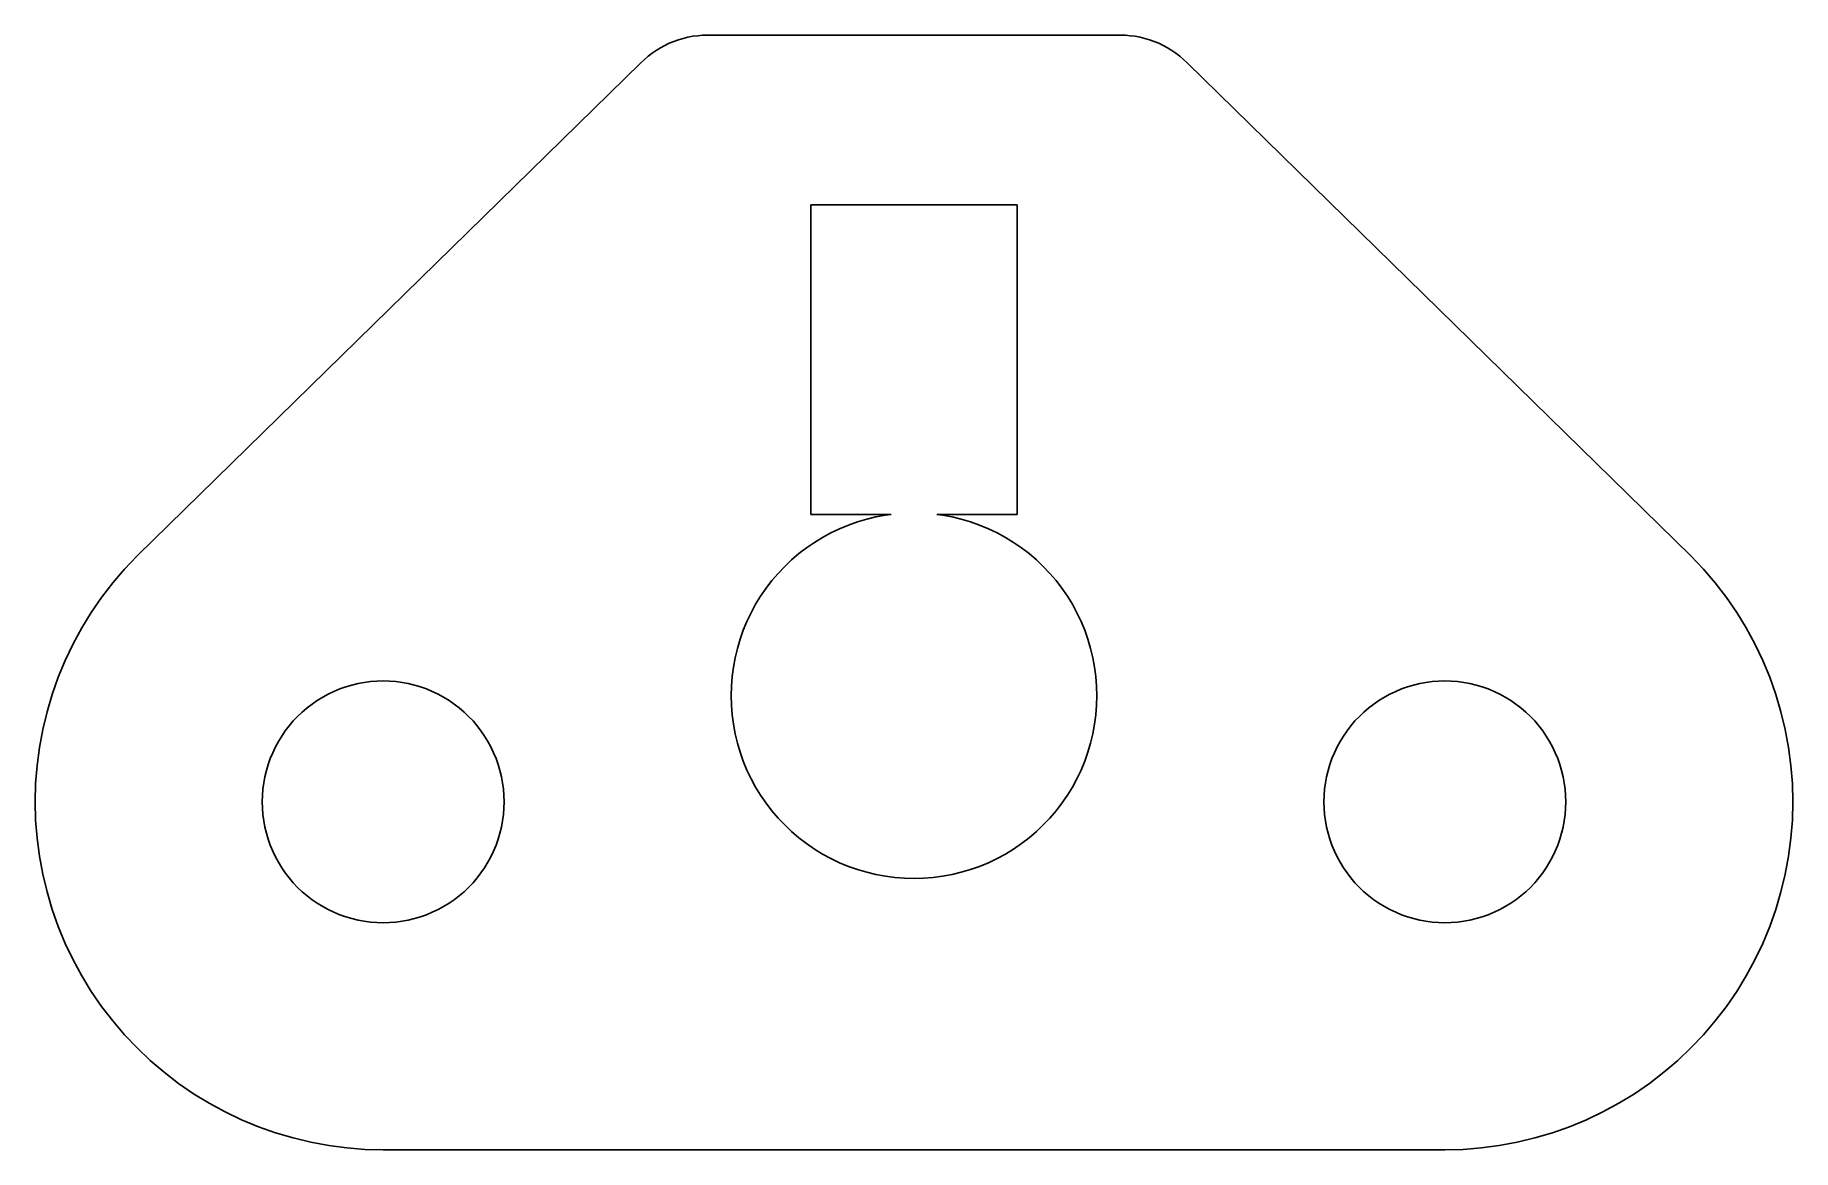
# Model space of a CAD drawing. Header units: metres. Extents: x -29.8 to 29.8, y -11.8 to 26.
import ezdxf

# ---------------------------------------------------------------- set-up
doc = ezdxf.new("R2010")
doc.units = ezdxf.units.M

msp = doc.modelspace()

# ---------------------------------------------------------------- linework, layer by layer
for p, q in [((-8.45277, 25.6512), (-8.6, 25.5713)), ((-8.30156, 25.7233), (-8.45277, 25.6512)), ((-8.14678, 25.7875), (-8.30156, 25.7233)), ((-7.98885, 25.8434), (-8.14678, 25.7875)), ((-7.82822, 25.891), (-7.98885, 25.8434)), ((-7.66532, 25.9301), (-7.82822, 25.891)), ((-7.50059, 25.9606), (-7.66532, 25.9301)), ((-7.33449, 25.9825), (-7.50059, 25.9606)), ((-7.16747, 25.9956), (-7.33449, 25.9825)), ((-7, 26), (-7.16747, 25.9956)), ((7, 26), (-7, 26)), ((7.16747, 25.9956), (7, 26)), ((7.33449, 25.9825), (7.16747, 25.9956)), ((7.50059, 25.9606), (7.33449, 25.9825)), ((7.66532, 25.9301), (7.50059, 25.9606)), ((7.82822, 25.891), (7.66532, 25.9301)), ((7.98885, 25.8434), (7.82822, 25.891)), ((8.14678, 25.7875), (7.98885, 25.8434)), ((8.30156, 25.7233), (8.14678, 25.7875)), ((8.45277, 25.6512), (8.30156, 25.7233)), ((8.6, 25.5713), (8.45277, 25.6512)), ((-9.26274, 25.0627), (-26.3439, 8.34386)), ((-9.14122, 25.1781), (-9.26274, 25.0627)), ((-9.01382, 25.2869), (-9.14122, 25.1781)), ((-8.88091, 25.3889), (-9.01382, 25.2869)), ((-8.74284, 25.4837), (-8.88091, 25.3889)), ((-8.6, 25.5713), (-8.74284, 25.4837)), ((8.74284, 25.4837), (8.6, 25.5713)), ((8.88091, 25.3889), (8.74284, 25.4837)), ((9.01382, 25.2869), (8.88091, 25.3889)), ((9.14122, 25.1781), (9.01382, 25.2869)), ((9.26274, 25.0627), (9.14122, 25.1781)), ((26.3439, 8.34386), (9.26274, 25.0627)), ((-3.5, 9.75), (-3.5, 20.25)), ((-3.5, 20.25), (3.5, 20.25)), ((3.5, 20.25), (3.5, 9.75)), ((-0.769877, 9.75), (-3.5, 9.75)), ((-1.9159, 9.49655), (-1.60468, 9.58874)), ((-1.60468, 9.58874), (-1.28905, 9.66452)), ((-1.28905, 9.66452), (-0.969893, 9.72367)), ((-0.969893, 9.72367), (-0.769877, 9.75)), ((3.5, 9.75), (0.769877, 9.75)), ((0.769877, 9.75), (0.969893, 9.72367)), ((0.969893, 9.72367), (1.28905, 9.66452)), ((1.28905, 9.66452), (1.60468, 9.58874)), ((1.60468, 9.58874), (1.9159, 9.49655)), ((-3.37676, 8.79976), (-3.1, 8.96936)), ((-3.1, 8.96936), (-2.81474, 9.12424)), ((-2.81474, 9.12424), (-2.52177, 9.26398)), ((-2.52177, 9.26398), (-2.22188, 9.3882)), ((-2.22188, 9.3882), (-1.9159, 9.49655)), ((1.9159, 9.49655), (2.22188, 9.3882)), ((2.22188, 9.3882), (2.52177, 9.26398)), ((2.52177, 9.26398), (2.81474, 9.12424)), ((2.81474, 9.12424), (3.1, 8.96936)), ((3.1, 8.96936), (3.37676, 8.79976)), ((-4.14861, 8.2075), (-3.90179, 8.4183)), ((-3.90179, 8.4183), (-3.64427, 8.6159)), ((-3.64427, 8.6159), (-3.37676, 8.79976)), ((3.37676, 8.79976), (3.64427, 8.6159)), ((3.64427, 8.6159), (3.90179, 8.4183)), ((3.90179, 8.4183), (4.14861, 8.2075)), ((-26.7691, 7.89574), (-27.1703, 7.42598)), ((-26.3439, 8.34386), (-26.7691, 7.89574)), ((-4.8183, 7.50179), (-4.6075, 7.74861)), ((-4.6075, 7.74861), (-4.38406, 7.98406)), ((-4.38406, 7.98406), (-4.14861, 8.2075)), ((4.14861, 8.2075), (4.38406, 7.98406)), ((4.38406, 7.98406), (4.6075, 7.74861)), ((4.6075, 7.74861), (4.8183, 7.50179)), ((26.7691, 7.89574), (26.3439, 8.34386)), ((27.1703, 7.42598), (26.7691, 7.89574)), ((-27.1703, 7.42598), (-27.5464, 6.93587)), ((-5.19976, 6.97676), (-5.0159, 7.24427)), ((-5.0159, 7.24427), (-4.8183, 7.50179)), ((4.8183, 7.50179), (5.0159, 7.24427)), ((5.0159, 7.24427), (5.19976, 6.97676)), ((27.5464, 6.93587), (27.1703, 7.42598)), ((-27.5464, 6.93587), (-27.8963, 6.42674)), ((-5.52424, 6.41474), (-5.36936, 6.7)), ((-5.36936, 6.7), (-5.19976, 6.97676)), ((5.19976, 6.97676), (5.36936, 6.7)), ((5.36936, 6.7), (5.52424, 6.41474)), ((27.8963, 6.42674), (27.5464, 6.93587)), ((-27.8963, 6.42674), (-28.2191, 5.9)), ((-5.7882, 5.82188), (-5.66398, 6.12177)), ((-5.66398, 6.12177), (-5.52424, 6.41474)), ((5.52424, 6.41474), (5.66398, 6.12177)), ((5.66398, 6.12177), (5.7882, 5.82188)), ((28.2191, 5.9), (27.8963, 6.42674)), ((-28.2191, 5.9), (-28.5139, 5.35709)), ((-5.98874, 5.20468), (-5.89655, 5.5159)), ((-5.89655, 5.5159), (-5.7882, 5.82188)), ((5.7882, 5.82188), (5.89655, 5.5159)), ((5.89655, 5.5159), (5.98874, 5.20468)), ((28.5139, 5.35709), (28.2191, 5.9)), ((-28.7798, 4.79949), (-29.0162, 4.22874)), ((-28.5139, 5.35709), (-28.7798, 4.79949)), ((-6.12367, 4.56989), (-6.06452, 4.88905)), ((-6.06452, 4.88905), (-5.98874, 5.20468)), ((5.98874, 5.20468), (6.06452, 4.88905)), ((6.06452, 4.88905), (6.12367, 4.56989)), ((28.7798, 4.79949), (28.5139, 5.35709)), ((29.0162, 4.22874), (28.7798, 4.79949)), ((-29.0162, 4.22874), (-29.2225, 3.6464)), ((-6.1915, 3.92448), (-6.16604, 4.24808)), ((-6.16604, 4.24808), (-6.12367, 4.56989)), ((6.12367, 4.56989), (6.16604, 4.24808)), ((6.16604, 4.24808), (6.1915, 3.92448)), ((29.2225, 3.6464), (29.0162, 4.22874)), ((-29.2225, 3.6464), (-29.3979, 3.05406)), ((-20.05, 3.5507), (-19.8614, 3.65313)), ((-19.8614, 3.65313), (-19.6676, 3.74554)), ((-19.6676, 3.74554), (-19.4693, 3.82768)), ((-19.4693, 3.82768), (-19.267, 3.89933)), ((-19.267, 3.89933), (-19.0612, 3.9603)), ((-19.0612, 3.9603), (-18.8524, 4.0104)), ((-18.8524, 4.0104), (-18.6414, 4.04952)), ((-18.6414, 4.04952), (-18.4286, 4.07754)), ((-18.4286, 4.07754), (-18.2146, 4.09438)), ((-18.2146, 4.09438), (-18, 4.1)), ((-18, 4.1), (-17.7854, 4.09438)), ((-17.7854, 4.09438), (-17.5714, 4.07754)), ((-17.5714, 4.07754), (-17.3586, 4.04952)), ((-17.3586, 4.04952), (-17.1476, 4.0104)), ((-17.1476, 4.0104), (-16.9388, 3.9603)), ((-16.9388, 3.9603), (-16.733, 3.89933)), ((-16.733, 3.89933), (-16.5307, 3.82768)), ((-16.5307, 3.82768), (-16.3324, 3.74554)), ((-16.3324, 3.74554), (-16.1386, 3.65313)), ((-16.1386, 3.65313), (-15.95, 3.5507)), ((-6.2, 3.6), (-6.1915, 3.92448)), ((-6.1915, 3.27552), (-6.2, 3.6)), ((6.1915, 3.92448), (6.2, 3.6)), ((6.2, 3.6), (6.1915, 3.27552)), ((15.95, 3.5507), (16.1386, 3.65313)), ((16.1386, 3.65313), (16.3324, 3.74554)), ((16.3324, 3.74554), (16.5307, 3.82768)), ((16.5307, 3.82768), (16.733, 3.89933)), ((16.733, 3.89933), (16.9388, 3.9603)), ((16.9388, 3.9603), (17.1476, 4.0104)), ((17.1476, 4.0104), (17.3586, 4.04952)), ((17.3586, 4.04952), (17.5714, 4.07754)), ((17.5714, 4.07754), (17.7854, 4.09438)), ((17.7854, 4.09438), (18, 4.1)), ((18, 4.1), (18.2146, 4.09438)), ((18.2146, 4.09438), (18.4286, 4.07754)), ((18.4286, 4.07754), (18.6414, 4.04952)), ((18.6414, 4.04952), (18.8524, 4.0104)), ((18.8524, 4.0104), (19.0612, 3.9603)), ((19.0612, 3.9603), (19.267, 3.89933)), ((19.267, 3.89933), (19.4693, 3.82768)), ((19.4693, 3.82768), (19.6676, 3.74554)), ((19.6676, 3.74554), (19.8614, 3.65313)), ((19.8614, 3.65313), (20.05, 3.5507)), ((29.3979, 3.05406), (29.2225, 3.6464)), ((-29.3979, 3.05406), (-29.5421, 2.45336)), ((-20.8991, 2.89914), (-20.7434, 3.04689)), ((-20.7434, 3.04689), (-20.5802, 3.1863)), ((-20.5802, 3.1863), (-20.4099, 3.31697)), ((-20.4099, 3.31697), (-20.233, 3.43855)), ((-20.233, 3.43855), (-20.05, 3.5507)), ((-15.95, 3.5507), (-15.767, 3.43855)), ((-15.767, 3.43855), (-15.5901, 3.31697)), ((-15.5901, 3.31697), (-15.4198, 3.1863)), ((-15.4198, 3.1863), (-15.2566, 3.04689)), ((-15.2566, 3.04689), (-15.1009, 2.89914)), ((-6.16604, 2.95192), (-6.1915, 3.27552)), ((6.1915, 3.27552), (6.16604, 2.95192)), ((15.1009, 2.89914), (15.2566, 3.04689)), ((15.2566, 3.04689), (15.4198, 3.1863)), ((15.4198, 3.1863), (15.5901, 3.31697)), ((15.5901, 3.31697), (15.767, 3.43855)), ((15.767, 3.43855), (15.95, 3.5507)), ((20.05, 3.5507), (20.233, 3.43855)), ((20.233, 3.43855), (20.4099, 3.31697)), ((20.4099, 3.31697), (20.5802, 3.1863)), ((20.5802, 3.1863), (20.7434, 3.04689)), ((20.7434, 3.04689), (20.8991, 2.89914)), ((29.5421, 2.45336), (29.3979, 3.05406)), ((-29.5421, 2.45336), (-29.6547, 1.84593)), ((-21.4385, 2.23302), (-21.317, 2.40992)), ((-21.317, 2.40992), (-21.1863, 2.58021)), ((-21.1863, 2.58021), (-21.0469, 2.74343)), ((-21.0469, 2.74343), (-20.8991, 2.89914)), ((-15.1009, 2.89914), (-14.9531, 2.74343)), ((-14.9531, 2.74343), (-14.8137, 2.58021)), ((-14.8137, 2.58021), (-14.683, 2.40992)), ((-14.683, 2.40992), (-14.5615, 2.23302)), ((-6.12367, 2.63011), (-6.16604, 2.95192)), ((-6.06452, 2.31095), (-6.12367, 2.63011)), ((6.12367, 2.63011), (6.06452, 2.31095)), ((6.16604, 2.95192), (6.12367, 2.63011)), ((14.5615, 2.23302), (14.683, 2.40992)), ((14.683, 2.40992), (14.8137, 2.58021)), ((14.8137, 2.58021), (14.9531, 2.74343)), ((14.9531, 2.74343), (15.1009, 2.89914)), ((20.8991, 2.89914), (21.0469, 2.74343)), ((21.0469, 2.74343), (21.1863, 2.58021)), ((21.1863, 2.58021), (21.317, 2.40992)), ((21.317, 2.40992), (21.4385, 2.23302)), ((29.6547, 1.84593), (29.5421, 2.45336)), ((-29.6547, 1.84593), (-29.7354, 1.23344)), ((-21.7455, 1.66762), (-21.6531, 1.86136)), ((-21.6531, 1.86136), (-21.5507, 2.05)), ((-21.5507, 2.05), (-21.4385, 2.23302)), ((-14.5615, 2.23302), (-14.4493, 2.05)), ((-14.4493, 2.05), (-14.3469, 1.86136)), ((-14.3469, 1.86136), (-14.2545, 1.66762)), ((-5.98874, 1.99532), (-6.06452, 2.31095)), ((-5.89655, 1.6841), (-5.98874, 1.99532)), ((5.98874, 1.99532), (5.89655, 1.6841)), ((6.06452, 2.31095), (5.98874, 1.99532)), ((14.2545, 1.66762), (14.3469, 1.86136)), ((14.3469, 1.86136), (14.4493, 2.05)), ((14.4493, 2.05), (14.5615, 2.23302)), ((21.4385, 2.23302), (21.5507, 2.05)), ((21.5507, 2.05), (21.6531, 1.86136)), ((21.6531, 1.86136), (21.7455, 1.66762)), ((29.7354, 1.23344), (29.6547, 1.84593)), ((-29.7354, 1.23344), (-29.7838, 0.617564)), ((-21.9603, 1.06116), (-21.8993, 1.26697)), ((-21.8993, 1.26697), (-21.8277, 1.46931)), ((-21.8277, 1.46931), (-21.7455, 1.66762)), ((-14.2545, 1.66762), (-14.1723, 1.46931)), ((-14.1723, 1.46931), (-14.1007, 1.26697)), ((-14.1007, 1.26697), (-14.0397, 1.06116)), ((-5.7882, 1.37812), (-5.89655, 1.6841)), ((-5.66398, 1.07823), (-5.7882, 1.37812)), ((5.7882, 1.37812), (5.66398, 1.07823)), ((5.89655, 1.6841), (5.7882, 1.37812)), ((14.0397, 1.06116), (14.1007, 1.26697)), ((14.1007, 1.26697), (14.1723, 1.46931)), ((14.1723, 1.46931), (14.2545, 1.66762)), ((21.7455, 1.66762), (21.8277, 1.46931)), ((21.8277, 1.46931), (21.8993, 1.26697)), ((21.8993, 1.26697), (21.9603, 1.06116)), ((29.7838, 0.617564), (29.7354, 1.23344)), ((-29.7838, 0.617564), (-29.8, 0)), ((-22.0775, 0.428566), (-22.0495, 0.641381)), ((-22.0495, 0.641381), (-22.0104, 0.852437)), ((-22.0104, 0.852437), (-21.9603, 1.06116)), ((-14.0397, 1.06116), (-13.9896, 0.852437)), ((-13.9896, 0.852437), (-13.9505, 0.641381)), ((-13.9505, 0.641381), (-13.9225, 0.428566)), ((-5.52424, 0.78526), (-5.66398, 1.07823)), ((-5.36936, 0.500001), (-5.52424, 0.78526)), ((5.52424, 0.78526), (5.36936, 0.500001)), ((5.66398, 1.07823), (5.52424, 0.78526)), ((13.9225, 0.428566), (13.9505, 0.641381)), ((13.9505, 0.641381), (13.9896, 0.852437)), ((13.9896, 0.852437), (14.0397, 1.06116)), ((21.9603, 1.06116), (22.0104, 0.852437)), ((22.0104, 0.852437), (22.0495, 0.641381)), ((22.0495, 0.641381), (22.0775, 0.428566)), ((29.8, 0), (29.7838, 0.617564)), ((-29.8, 0), (-29.7838, -0.617564)), ((-22.1, 0), (-22.0944, 0.214577)), ((-22.0944, -0.214577), (-22.1, 0)), ((-22.0944, 0.214577), (-22.0775, 0.428566)), ((-13.9225, 0.428566), (-13.9056, 0.214577)), ((-13.9056, 0.214577), (-13.9, 0)), ((-13.9, 0), (-13.9056, -0.214577)), ((-5.19976, 0.223239), (-5.36936, 0.500001)), ((-5.0159, -0.044268), (-5.19976, 0.223239)), ((5.19976, 0.223239), (5.0159, -0.044268)), ((5.36936, 0.500001), (5.19976, 0.223239)), ((13.9, 0), (13.9056, 0.214577)), ((13.9056, -0.214577), (13.9, 0)), ((13.9056, 0.214577), (13.9225, 0.428566)), ((22.0775, 0.428566), (22.0944, 0.214577)), ((22.0944, 0.214577), (22.1, 0)), ((22.1, 0), (22.0944, -0.214577)), ((29.7838, -0.617564), (29.8, 0)), ((-22.0775, -0.428566), (-22.0944, -0.214577)), ((-22.0495, -0.641381), (-22.0775, -0.428566)), ((-13.9225, -0.428566), (-13.9505, -0.641381)), ((-13.9056, -0.214577), (-13.9225, -0.428566)), ((-4.8183, -0.301786), (-5.0159, -0.044268)), ((-4.6075, -0.548609), (-4.8183, -0.301786)), ((-4.38406, -0.784062), (-4.6075, -0.548609)), ((4.6075, -0.548609), (4.38406, -0.784062)), ((4.8183, -0.301786), (4.6075, -0.548609)), ((5.0159, -0.044268), (4.8183, -0.301786)), ((13.9225, -0.428566), (13.9056, -0.214577)), ((13.9505, -0.641381), (13.9225, -0.428566)), ((22.0775, -0.428566), (22.0495, -0.641381)), ((22.0944, -0.214577), (22.0775, -0.428566)), ((-29.7838, -0.617564), (-29.7354, -1.23344)), ((-22.0104, -0.852437), (-22.0495, -0.641381)), ((-21.9603, -1.06116), (-22.0104, -0.852437)), ((-21.8993, -1.26697), (-21.9603, -1.06116)), ((-14.0397, -1.06116), (-14.1007, -1.26697)), ((-13.9896, -0.852437), (-14.0397, -1.06116)), ((-13.9505, -0.641381), (-13.9896, -0.852437)), ((-4.14861, -1.0075), (-4.38406, -0.784062)), ((-3.90179, -1.2183), (-4.14861, -1.0075)), ((4.14861, -1.0075), (3.90179, -1.2183)), ((4.38406, -0.784062), (4.14861, -1.0075)), ((13.9896, -0.852437), (13.9505, -0.641381)), ((14.0397, -1.06116), (13.9896, -0.852437)), ((14.1007, -1.26697), (14.0397, -1.06116)), ((21.9603, -1.06116), (21.8993, -1.26697)), ((22.0104, -0.852437), (21.9603, -1.06116)), ((22.0495, -0.641381), (22.0104, -0.852437)), ((29.7354, -1.23344), (29.7838, -0.617564)), ((-29.7354, -1.23344), (-29.6547, -1.84593)), ((-21.8277, -1.46931), (-21.8993, -1.26697)), ((-21.7455, -1.66762), (-21.8277, -1.46931)), ((-21.6531, -1.86136), (-21.7455, -1.66762)), ((-14.2545, -1.66762), (-14.3469, -1.86136)), ((-14.1723, -1.46931), (-14.2545, -1.66762)), ((-14.1007, -1.26697), (-14.1723, -1.46931)), ((-3.64427, -1.4159), (-3.90179, -1.2183)), ((-3.37676, -1.59976), (-3.64427, -1.4159)), ((-3.1, -1.76936), (-3.37676, -1.59976)), ((-2.81474, -1.92424), (-3.1, -1.76936)), ((3.1, -1.76936), (2.81474, -1.92424)), ((3.37676, -1.59976), (3.1, -1.76936)), ((3.64427, -1.4159), (3.37676, -1.59976)), ((3.90179, -1.2183), (3.64427, -1.4159)), ((14.1723, -1.46931), (14.1007, -1.26697)), ((14.2545, -1.66762), (14.1723, -1.46931)), ((14.3469, -1.86136), (14.2545, -1.66762)), ((21.7455, -1.66762), (21.6531, -1.86136)), ((21.8277, -1.46931), (21.7455, -1.66762)), ((21.8993, -1.26697), (21.8277, -1.46931)), ((29.6547, -1.84593), (29.7354, -1.23344)), ((-29.6547, -1.84593), (-29.5421, -2.45336)), ((-21.5507, -2.05), (-21.6531, -1.86136)), ((-21.4385, -2.23302), (-21.5507, -2.05)), ((-21.317, -2.40992), (-21.4385, -2.23302)), ((-14.5615, -2.23302), (-14.683, -2.40992)), ((-14.4493, -2.05), (-14.5615, -2.23302)), ((-14.3469, -1.86136), (-14.4493, -2.05)), ((-2.52177, -2.06398), (-2.81474, -1.92424)), ((-2.22188, -2.1882), (-2.52177, -2.06398)), ((-1.9159, -2.29655), (-2.22188, -2.1882)), ((-1.60468, -2.38874), (-1.9159, -2.29655)), ((1.9159, -2.29655), (1.60468, -2.38874)), ((2.22188, -2.1882), (1.9159, -2.29655)), ((2.52177, -2.06398), (2.22188, -2.1882)), ((2.81474, -1.92424), (2.52177, -2.06398)), ((14.4493, -2.05), (14.3469, -1.86136)), ((14.5615, -2.23302), (14.4493, -2.05)), ((14.683, -2.40992), (14.5615, -2.23302)), ((21.4385, -2.23302), (21.317, -2.40992)), ((21.5507, -2.05), (21.4385, -2.23302)), ((21.6531, -1.86136), (21.5507, -2.05)), ((29.5421, -2.45336), (29.6547, -1.84593)), ((-29.5421, -2.45336), (-29.3979, -3.05406)), ((-21.1863, -2.58021), (-21.317, -2.40992)), ((-21.0469, -2.74343), (-21.1863, -2.58021)), ((-20.8991, -2.89914), (-21.0469, -2.74343)), ((-20.7434, -3.04689), (-20.8991, -2.89914)), ((-15.1009, -2.89914), (-15.2566, -3.04689)), ((-14.9531, -2.74343), (-15.1009, -2.89914)), ((-14.8137, -2.58021), (-14.9531, -2.74343)), ((-14.683, -2.40992), (-14.8137, -2.58021)), ((-1.28905, -2.46452), (-1.60468, -2.38874)), ((-0.969893, -2.52367), (-1.28905, -2.46452)), ((-0.648076, -2.56604), (-0.969893, -2.52367)), ((-0.324483, -2.5915), (-0.648076, -2.56604)), ((0, -2.6), (-0.324483, -2.5915)), ((0.324483, -2.5915), (0, -2.6)), ((0.648076, -2.56604), (0.324483, -2.5915)), ((0.969893, -2.52367), (0.648076, -2.56604)), ((1.28905, -2.46452), (0.969893, -2.52367)), ((1.60468, -2.38874), (1.28905, -2.46452)), ((14.8137, -2.58021), (14.683, -2.40992)), ((14.9531, -2.74343), (14.8137, -2.58021)), ((15.1009, -2.89914), (14.9531, -2.74343)), ((15.2566, -3.04689), (15.1009, -2.89914)), ((20.8991, -2.89914), (20.7434, -3.04689)), ((21.0469, -2.74343), (20.8991, -2.89914)), ((21.1863, -2.58021), (21.0469, -2.74343)), ((21.317, -2.40992), (21.1863, -2.58021)), ((29.3979, -3.05406), (29.5421, -2.45336)), ((-29.3979, -3.05406), (-29.2225, -3.6464)), ((-20.5802, -3.1863), (-20.7434, -3.04689)), ((-20.4099, -3.31697), (-20.5802, -3.1863)), ((-20.233, -3.43855), (-20.4099, -3.31697)), ((-20.05, -3.5507), (-20.233, -3.43855)), ((-19.8614, -3.65313), (-20.05, -3.5507)), ((-15.95, -3.5507), (-16.1386, -3.65313)), ((-15.767, -3.43855), (-15.95, -3.5507)), ((-15.5901, -3.31697), (-15.767, -3.43855)), ((-15.4198, -3.1863), (-15.5901, -3.31697)), ((-15.2566, -3.04689), (-15.4198, -3.1863)), ((15.4198, -3.1863), (15.2566, -3.04689)), ((15.5901, -3.31697), (15.4198, -3.1863)), ((15.767, -3.43855), (15.5901, -3.31697)), ((15.95, -3.5507), (15.767, -3.43855)), ((16.1386, -3.65313), (15.95, -3.5507)), ((20.05, -3.5507), (19.8614, -3.65313)), ((20.233, -3.43855), (20.05, -3.5507)), ((20.4099, -3.31697), (20.233, -3.43855)), ((20.5802, -3.1863), (20.4099, -3.31697)), ((20.7434, -3.04689), (20.5802, -3.1863)), ((29.2225, -3.6464), (29.3979, -3.05406)), ((-29.2225, -3.6464), (-29.0162, -4.22874)), ((-19.6676, -3.74554), (-19.8614, -3.65313)), ((-19.4693, -3.82768), (-19.6676, -3.74554)), ((-19.267, -3.89933), (-19.4693, -3.82768)), ((-19.0612, -3.9603), (-19.267, -3.89933)), ((-18.8524, -4.0104), (-19.0612, -3.9603)), ((-18.6414, -4.04952), (-18.8524, -4.0104)), ((-18.4286, -4.07754), (-18.6414, -4.04952)), ((-18.2146, -4.09438), (-18.4286, -4.07754)), ((-18, -4.1), (-18.2146, -4.09438)), ((-17.7854, -4.09438), (-18, -4.1)), ((-17.5714, -4.07754), (-17.7854, -4.09438)), ((-17.3586, -4.04952), (-17.5714, -4.07754)), ((-17.1476, -4.0104), (-17.3586, -4.04952)), ((-16.9388, -3.9603), (-17.1476, -4.0104)), ((-16.733, -3.89933), (-16.9388, -3.9603)), ((-16.5307, -3.82768), (-16.733, -3.89933)), ((-16.3324, -3.74554), (-16.5307, -3.82768)), ((-16.1386, -3.65313), (-16.3324, -3.74554)), ((16.3324, -3.74554), (16.1386, -3.65313)), ((16.5307, -3.82768), (16.3324, -3.74554)), ((16.733, -3.89933), (16.5307, -3.82768)), ((16.9388, -3.9603), (16.733, -3.89933)), ((17.1476, -4.0104), (16.9388, -3.9603)), ((17.3586, -4.04952), (17.1476, -4.0104)), ((17.5714, -4.07754), (17.3586, -4.04952)), ((17.7854, -4.09438), (17.5714, -4.07754)), ((18, -4.1), (17.7854, -4.09438)), ((18.2146, -4.09438), (18, -4.1)), ((18.4286, -4.07754), (18.2146, -4.09438)), ((18.6414, -4.04952), (18.4286, -4.07754)), ((18.8524, -4.0104), (18.6414, -4.04952)), ((19.0612, -3.9603), (18.8524, -4.0104)), ((19.267, -3.89933), (19.0612, -3.9603)), ((19.4693, -3.82768), (19.267, -3.89933)), ((19.6676, -3.74554), (19.4693, -3.82768)), ((19.8614, -3.65313), (19.6676, -3.74554)), ((29.0162, -4.22874), (29.2225, -3.6464)), ((-29.0162, -4.22874), (-28.7798, -4.79949)), ((28.7798, -4.79949), (29.0162, -4.22874)), ((-28.7798, -4.79949), (-28.5139, -5.35709)), ((-28.5139, -5.35709), (-28.2191, -5.9)), ((28.2191, -5.9), (28.5139, -5.35709)), ((28.5139, -5.35709), (28.7798, -4.79949)), ((-28.2191, -5.9), (-27.8963, -6.42674)), ((27.8963, -6.42674), (28.2191, -5.9)), ((-27.8963, -6.42674), (-27.5464, -6.93587)), ((27.5464, -6.93587), (27.8963, -6.42674)), ((-27.5464, -6.93587), (-27.1703, -7.42598)), ((27.1703, -7.42598), (27.5464, -6.93587)), ((-27.1703, -7.42598), (-26.7691, -7.89574)), ((26.7691, -7.89574), (27.1703, -7.42598)), ((-26.7691, -7.89574), (-26.3439, -8.34386)), ((-26.3439, -8.34386), (-25.8957, -8.76911)), ((25.8957, -8.76911), (26.3439, -8.34386)), ((26.3439, -8.34386), (26.7691, -7.89574)), ((-25.8957, -8.76911), (-25.426, -9.17032)), ((25.426, -9.17032), (25.8957, -8.76911)), ((-25.426, -9.17032), (-24.9359, -9.5464)), ((24.9359, -9.5464), (25.426, -9.17032)), ((-24.9359, -9.5464), (-24.4267, -9.89631)), ((-24.4267, -9.89631), (-23.9, -10.2191)), ((23.9, -10.2191), (24.4267, -9.89631)), ((24.4267, -9.89631), (24.9359, -9.5464)), ((-23.9, -10.2191), (-23.3571, -10.5139)), ((-23.3571, -10.5139), (-22.7995, -10.7798)), ((22.7995, -10.7798), (23.3571, -10.5139)), ((23.3571, -10.5139), (23.9, -10.2191)), ((-22.7995, -10.7798), (-22.2287, -11.0162)), ((-22.2287, -11.0162), (-21.6464, -11.2225)), ((-21.6464, -11.2225), (-21.0541, -11.3979)), ((21.0541, -11.3979), (21.6464, -11.2225)), ((21.6464, -11.2225), (22.2287, -11.0162)), ((22.2287, -11.0162), (22.7995, -10.7798)), ((-21.0541, -11.3979), (-20.4534, -11.5421)), ((-20.4534, -11.5421), (-19.8459, -11.6547)), ((-19.8459, -11.6547), (-19.2334, -11.7354)), ((-19.2334, -11.7354), (-18.6176, -11.7838)), ((-18.6176, -11.7838), (-18, -11.8)), ((-18, -11.8), (18, -11.8)), ((18, -11.8), (18.6176, -11.7838)), ((18.6176, -11.7838), (19.2334, -11.7354)), ((19.2334, -11.7354), (19.8459, -11.6547)), ((19.8459, -11.6547), (20.4534, -11.5421)), ((20.4534, -11.5421), (21.0541, -11.3979))]:
    msp.add_line(p, q)

doc.saveas('drawing.dxf')
